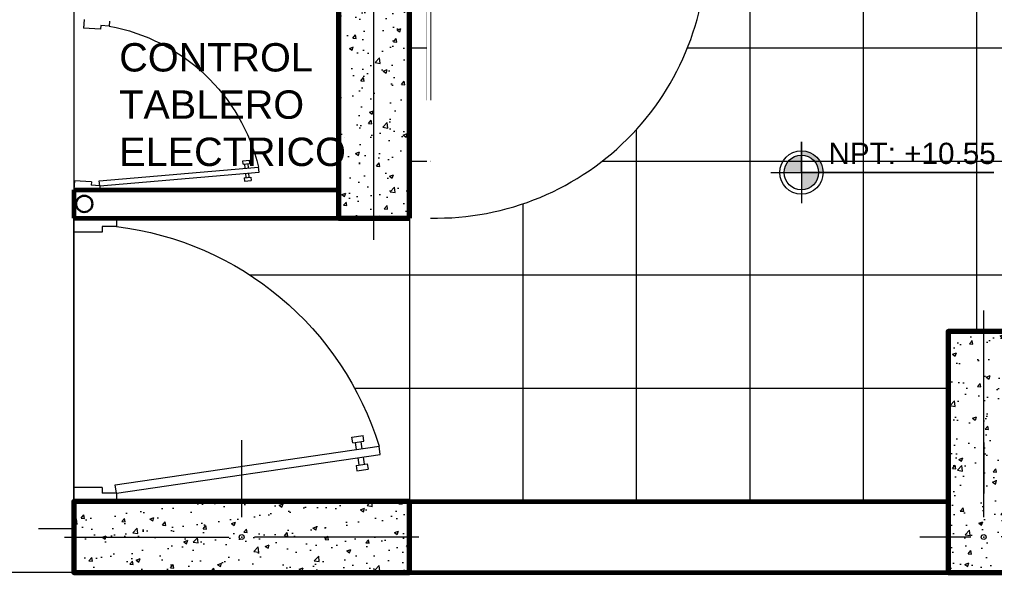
# Model space of a CAD drawing. Header units: metres. Extents: x 27 to 147, y -173 to 8.
# Drawn here: x 120.248 to 123.686, y -44.378 to -42.428 of the extents above; entities that cross this region are included whole.
import ezdxf

# ---------------------------------------------------------------- set-up
doc = ezdxf.new("R2010")
doc.units = ezdxf.units.M
doc.set_wipeout_variables(frame=1)
doc.linetypes.add('RAYITAS2', pattern=[0.1875, 0.125, -0.0625])
for name, color, linetype, lineweight in [('COLUMNAS 50', 32, 'Continuous', 70), ('grafo 0', 7, 'Continuous', 0), ('GRAFO 0 BLANCO', 7, 'Continuous', 0), ('grafo 2', 31, 'Continuous', 20), ('GRAFO 4', 7, 'Continuous', 30), ('I.S.-TUB SAL 2', 140, 'Continuous', 50), ('puertas', 7, 'Continuous', 5), ('Puertas El', 21, 'Continuous', 15), ('Structural - Bearing_Pen_No__20', 1, 'Continuous', 0), ('Tabiques El', 7, 'Continuous', 15), ('Vanos', 140, 'Continuous', 5)]:
    doc.layers.add(name, color=color, linetype=linetype, lineweight=lineweight)
doc.styles.add('ARIAL', font='arial.ttf')
doc.styles.add('JOS', font='arial.ttf', dxfattribs={"height": 1})
pattern_1 = [(49.99999999999999, (52.73815548415334, 67.41899760011967), (0.1434520313587672, -0.01255042654495647), [0.01499999946030217, -0.1649999940633239]), (355, (52.73815548415334, 67.41899760011967), (-0.02775026572414942, 0.1504384213272495), [0.01199999956824174, -0.1319999952506591]), (100.45144446, (52.75010981992324, 67.4179517313573), (0.1157017651824895, 0.1378879932325356), [0.01274803794132739, -0.1402284173546011]), (46.1842, (52.73815548415334, 67.45899759868047), (0.2134482584544768, -0.03310385496754335), [0.02249999919045321, -0.2474999910949854]), (96.63563549, (52.75594283251337, 67.45623893737974), (0.1869323824090454, 0.1948237131451808), [0.01912206771199074, -0.2103427444318982]), (351.1841639899999, (52.73815548415334, 67.45899759868047), (0.1869323822851544, 0.1948237130442687), [0.01799999935236261, -0.1979999930759887]), (21, (52.75815548343374, 67.44899759904027), (0.1193814061283665, -0.08052377523583387), [0.01499999946030217, -0.1649999940633239]), (326.0000000000001, (52.75815548343374, 67.44899759904027), (0.04866306463342626, 0.1450300037912118), [0.01199999956824174, -0.1319999952506591]), (71.45144474, (52.76810393387584, 67.44228728448172), (0.1680444692997783, 0.06450622824034591), [0.01274803754132744, -0.1402284173546016]), (37.49999999999998, (52.73815548415334, 67.41899760011967), (0.002431970975956167, 0.06657876837076775), [0, -0.1303999953082269, 0, -0.1339999951786994, 0, -0.1324999952326692]), (7.499999999999998, (52.73815548415334, 67.41899760011967), (0.05261390559538895, 0.07888233953829678), [0, -0.07639999725113905, 0, -0.1273999954161665, 0, -0.05049999818301731]), (327.5, (52.69355548575805, 67.41899760011967), (0.106764483393111, -0.004510974184571747), [0, -0.04999999820100724, 0, -0.1559999943871426, 0, -0.20699999255217]), (317.5, (52.67355548647768, 67.41899760011967), (0.1166372296718865, 0.02002099574611099), [0, -0.0649999976613094, 0, -0.103599996272487, 0, -0.1469999947109613])]

# ---------------------------------------------------------------- blocks, each defined once
blk = doc.blocks.new('puerta 1.00')
at = {"layer": 'Puertas El'}
for p, q in [((165.7652644685919, -11.93500104530437), (165.7652644685919, -11.88500104530436)), ((165.915264468592, -11.91500104530439), (165.9152644685919, -11.88500104530436)), ((165.9152644685919, -11.91500104530439), (165.8652644685918, -11.91500104530439)), ((165.8652644685918, -11.93500104530437), (165.8652644685918, -11.91500104530439)), ((165.9152644685921, -11.91500104530348), (165.9109364828346, -11.94468721277735)), ((165.915264468592, -11.91500104530428), (166.8454310494378, -12.05061126570655)), ((165.8652644685918, -11.93500104530437), (165.7652644685919, -11.93500104530437)), ((165.9109364828345, -11.94468721277803), (166.8411030636803, -12.08029743318039)), ((166.7599792018147, -12.01288883553832), (166.762864525653, -11.99309805722248)), ((166.762864525653, -11.99309805722248), (166.8024460822848, -11.99886870489911)), ((166.7995607584463, -12.018659483215), (166.8024460822848, -11.99886870489911)), ((166.7599792018146, -12.01288883553832), (166.7995607584463, -12.018659483215)), ((166.7662679361746, -12.03906997035233), (166.7698745909726, -12.01433149745753)), ((166.7896653692884, -12.01721682129585), (166.7860587144906, -12.04195529419064)), ((166.845431049438, -12.05061126570569), (166.8411030636804, -12.08029743317956)), ((166.8454310494382, -12.05061126570487), (166.8411030636807, -12.08029743317874)), ((166.8454310494381, -12.05061126570484), (166.8411030636806, -12.08029743317865)), ((166.7484379064612, -12.09205194880178), (166.7455525826229, -12.11184272711762)), ((166.7484379064614, -12.09205194880178), (166.788019463093, -12.09782259647852)), ((166.7619399504171, -12.06875613782608), (166.7583332956191, -12.09349461072099)), ((166.7817307287331, -12.07164146166451), (166.7781240739351, -12.09637993455931)), ((166.788019463093, -12.09782259647852), (166.7851341392547, -12.11761337479436)), ((166.7455525826231, -12.11184272711773), (166.7851341392547, -12.11761337479436)), ((165.7652644685919, -12.85500104530439), (165.7652644685919, -12.83500104530441)), ((165.7652644685919, -12.88500104530442), (165.7652644685919, -12.83500104530441)), ((165.8652644685918, -12.83500104530441), (165.7652644685919, -12.83500104530441)), ((165.8652644685919, -12.85500104530439), (165.8652644685919, -12.83500104530441)), ((165.9152644685919, -12.85500104530445), (165.8652644685918, -12.85500104530445)), ((165.9152644685919, -12.88500104530442), (165.9152644685919, -12.85500104530439))]:
    blk.add_line(p, q, dxfattribs=at)
at = {"layer": 'Puertas El', "linetype": 'ByBlock'}
blk.add_arc((165.782221606095, -11.75542231743236), 1.107598204246484, 276.8989326144559, 342.9434779215549, dxfattribs=at)
blk = doc.blocks.new('A$C2B14624A')
at = {"layer": 'puertas'}
for p, q in [((1.037497044282446, 0.02839243754737808), (1.037497044282446, 0.6222369928657336)), ((1.049497042524109, 0.0163924355804248), (1.049497042524109, 0.6222369928657336)), ((0.07427460207586023, 0.01338819485399156), (0.06150252439309156, 0.01339243322586015)), ((0.06483860731813706, 0.02616340524698657), (0.06150676276493527, 0.02616451090861815)), ((0.06483860731813706, 0.02616340524698657), (0.06483547460786099, 0.01672317211739838)), ((0.06483547460786099, 0.01672317211739838), (0.07427570773748471, 0.01672003940716138)), ((0.07427460207586023, 0.01338819485399156), (0.07427570773748471, 0.01672003940716138)), ((1.037502524184475, 0.02839243754737808), (1.061502524393092, 0.02839243754737808)), ((1.049502522426138, 0.0163924355804248), (1.061502524393092, 0.0163924355804248)), ((1.049502522426138, 0.0163924355804248), (1.061502524393092, 0.0163924355804248)), ((1.049502522426138, 0.0163924355804248), (1.061502524393092, 0.0163924355804248))]:
    blk.add_line(p, q, dxfattribs=at)
blk.add_arc((1.017287186098173, 0.0835341805586971), 0.9542777135085371, 88.78648947604668, 183.9487053619348, dxfattribs=at)
at = {"layer": 'Tabiques El'}
for p, q in [((0.008502525950262907, 0.04250071584495352), (0.01150252457935608, 0.04250071584495352)), ((0.008502525950262907, 0.04250071584495352), (0.008502525950262907, 0.03400071724566267)), ((2.523625681760677e-06, 0.0310007186165695), (2.523625681760677e-06, 0.03400071724566267)), ((0.008502525950262907, 0.03400071724566267), (2.523625681760677e-06, 0.03400071724566267)), ((2.523625681760677e-06, 0.01900071664961622), (2.523625681760677e-06, 0.01600071802052305)), ((0.008502525950262907, 0.01600071802052305), (2.523625681760677e-06, 0.01600071802052305)), ((0.008502525950262907, 0.007500715695941906), (0.008502525950262907, 0.01600071802052305)), ((0.008502526881585482, 0.007500715695941906), (0.01150252551067865, 0.007500715695941906))]:
    blk.add_line(p, q, dxfattribs=at)
blk.add_lwpolyline([(0.01150252457935608, 7.098099832347771e-07), (0.01150252457935608, 0.05000071055504129), (0.06150252439309156, 0.05000071055504129), (0.06150252439309156, 7.098099832347771e-07)], close=True, dxfattribs=at)
blk.add_wipeout([(1.0494970425240888, 0.028392433822070018), (1.0374970424196777, 0.028392433822070018), (1.0374970424197374, 1.0375514282882214), (1.0494970425241095, 1.0375514282882214)]).dxf.layer = 'puertas'

msp = doc.modelspace()

# ---------------------------------------------------------------- hatches: boundary and pattern name
at = {"layer": 'GRAFO 0 BLANCO', "true_color": 0x939598}
h = msp.add_hatch(color=252, dxfattribs=at)
edge = h.paths.add_edge_path()
edge.add_line((123.0658624359039, -42.96723826825454), (123.004895310939, -42.96723826729218))
edge.add_line((123.004895310939, -42.96723826729215), (123.004895310939, -43.02820539213668))
edge.add_arc((123.0048953114806, -42.96723826729215), 0.06096712484460114, 269.9999994913017, 359.9999990956475)
edge = h.paths.add_edge_path()
edge.add_arc((123.0048953113601, -42.96723826825454), 0.06096712580690195, 90.00000039565423, 180)
edge.add_line((122.9439281859744, -42.96723826825454), (123.0048953109393, -42.96723826729218))
edge.add_line((123.004895310939, -42.96723826729215), (123.004895310939, -42.90627114244763))
edge = h.paths.add_edge_path()
edge.add_line((123.004895310939, -42.89071452022912), (123.004895310939, -42.9062711424476))
edge.add_arc((123.0048953105182, -42.96723826825454), 0.06096712580690195, 0, 89.99999960434582, ccw=False)
edge.add_line((123.0658624359039, -42.96723826825454), (123.0814190590848, -42.96723826729218))
edge.add_arc((123.0048953114806, -42.96723826729215), 0.07652374760438317, 0, 90.00000040528428)
at = {"layer": 'Vanos'}
h = msp.add_hatch(dxfattribs=at)
h.set_pattern_fill('AR-CONC', color=256, scale=0.0199999992804029)
h.set_pattern_definition(pattern_1)
h.paths.add_polyline_path([(121.3727463474801, -43.12774497741621), (121.6227463384459, -43.12774532644115), (121.6227463385243, -41.57878330312719), (121.3727463475587, -41.57878295410247)])
h = msp.add_hatch(dxfattribs=at)
h.set_pattern_fill('AR-CONC', color=256, scale=0.0199999992804029)
h.set_pattern_definition(pattern_1)
h.paths.add_polyline_path([(123.7727462600949, -43.52757411757921), (123.7727462600949, -44.12774578122008), (124.1229184513142, -44.12774575218548), (124.122917404318, -44.37774579610628), (123.5227462690296, -44.37774617416581), (123.5227462690898, -43.52757411727726)])
h = msp.add_hatch(dxfattribs=at)
h.set_pattern_fill('AR-CONC', color=256, scale=0.0199999992804029)
h.set_pattern_definition(pattern_1)
h.paths.add_polyline_path([(120.4395874322474, -44.37774581121185), (121.622746329461, -44.3777461602215), (121.6227463474896, -44.12774599814131), (120.439587450276, -44.12774564913189)])

# ---------------------------------------------------------------- linework, layer by layer
at = {"layer": 'COLUMNAS 50', "color": 1, "linetype": 'Continuous', "lineweight": 5}
for p, q in [((121.4977463430023, -43.20424429671826), (121.4977463430023, -42.39826433822094)), ((121.0313281610074, -44.09094527031434), (121.0313281610074, -43.91094527679065)), ((121.0312087451247, -44.18274558655254), (121.0312087451247, -44.00274559302885)), ((120.4062087714021, -44.25274553390333), (120.9862087216816, -44.25274553390333)), ((121.6562087188472, -44.25274553390333), (121.0762087685679, -44.25274553390333))]:
    msp.add_line(p, q, dxfattribs=at)
at = {"layer": 'COLUMNAS 50', "linetype": 'Continuous'}
for points in [[(121.6227463384459, -43.12774532644116), (121.6227463385243, -41.5787833031272), (121.3727463475587, -41.57878295410248), (121.3727463474801, -43.12774497741622)], [(123.5227462690296, -44.37774576707164), (124.1229179278161, -44.3777457670717), (124.1229179278161, -44.12774578122011), (123.7727462600949, -44.12774578122009), (123.7727462600949, -43.52757411757922), (123.5227462690898, -43.52756142147037)], [(121.622746329461, -44.37774616022152), (121.6227463474904, -44.12774046507368), (120.4395874502768, -44.12774046507368), (120.4395874502768, -44.37774581121187)]]:
    msp.add_lwpolyline(points, close=True, dxfattribs=at)
at = {"layer": 'COLUMNAS 50', "color": 1, "linetype": 'Continuous', "lineweight": 5}
msp.add_circle((121.0312087451247, -44.25274553390333), 0.008713838081221656, dxfattribs=at)
msp.add_point((121.0312087451247, -44.25274553390333), dxfattribs=at)
at = {"layer": 'grafo 0', "color": 7, "lineweight": 5, "true_color": 0xffffff}
msp.add_lwpolyline([(120.4395874502791, -44.37774581120311), (117.1395457604829, -44.37774581120311), (117.1395457604829, -40.32878151524061), (120.4395874502791, -40.32878151524061)], close=True, dxfattribs=at)
at = {"layer": 'grafo 0', "color": 51, "linetype": 'RAYITAS2', "lineweight": 5, "true_color": 0xf7f281}
msp.add_lwpolyline([(120.4395874502768, -44.37774581121187), (117.4895840368269, -44.3777461612529), (117.2633472699379, -44.37720064037358), (117.2383510461529, -40.3282909401353), (120.4395874322474, -40.32883743287672), (120.4395874764941, -40.47883538480679), (117.389537544059, -40.50383482599328), (117.3895411741198, -44.22274860629219), (120.4395595468185, -44.22274860629216), (120.4395874502768, -44.37774581121187)], dxfattribs=at)
at = {"layer": 'GRAFO 0 BLANCO', "color": 252, "true_color": 0x939598}
for p, q in [((123.004895310939, -42.96723826729217), (123.004895310939, -42.85919408109234)), ((123.004895310939, -42.85919408109234), (123.004895310939, -43.07528245541677)), ((122.896851123416, -42.96723826729217), (123.6831623848086, -42.96723826729217)), ((123.6831623848086, -42.96723826729217), (123.004895310939, -42.96723826729217))]:
    msp.add_line(p, q, dxfattribs=at)
for radius in [0.0765237481663518, 0.06096712498908721]:
    msp.add_circle((123.004895310939, -42.96723826729217), radius, dxfattribs=at)
at = {"layer": 'GRAFO 4', "color": 251, "linetype": 'Continuous', "lineweight": 5, "true_color": 0x636466}
for p, q in [((122.8227463043139, -42.12119467049281), (122.8227463043138, -44.12774560485688)), ((123.222746289922, -42.12119466956155), (123.2227462899218, -44.12774560485691)), ((123.6227462755301, -42.14019466198084), (123.62274627553, -43.52756649991444))]:
    msp.add_line(p, q, dxfattribs=at)
at = {"layer": 'GRAFO 4', "linetype": 'Continuous', "lineweight": 60}
msp.add_line((120.4396014664167, -43.02774578836367), (120.4396015411359, -43.12774578476566), dxfattribs=at)
at = {"layer": 'GRAFO 4', "color": 251, "linetype": 'Continuous', "lineweight": 5, "true_color": 0x636466, "flags": 128}
for points in [[(121.6227463476029, -42.52774605570907), (121.6967518164166, -42.52774605571433)], [(122.6031429163101, -42.52774605577856), (127.3897181900644, -42.52774605611781)], [(121.6227463475746, -42.92774604131714), (121.6967518164166, -42.92774604132239)], [(122.3018572861874, -42.92774604136525), (127.3897096176995, -42.92774604172587)], [(121.0587274544207, -43.32774602688524), (127.3896959027653, -43.3277460273339)], [(121.4293067252342, -43.72774601251957), (123.5227462690755, -43.72774601266793)]]:
    msp.add_lwpolyline(points, dxfattribs=at)
at = {"layer": 'GRAFO 4', "linetype": 'Continuous', "lineweight": 60, "flags": 128}
for points in [[(120.4396014664167, -43.02774578836367), (121.3727882674724, -43.027745788351)], [(120.4396014664167, -43.12774578476571), (121.3727882674681, -43.127745087496)], [(121.6227463474896, -44.12774599814133), (123.5227462690472, -44.12774599827599)], [(121.622746329461, -44.37774616022152), (123.5227462510187, -44.37774616035618)]]:
    msp.add_lwpolyline(points, dxfattribs=at)
at = {"layer": 'GRAFO 4', "linetype": 'Continuous', "flags": 128}
msp.add_lwpolyline([(120.4395595464295, -43.12774567468594), (121.6227184436629, -43.12774567468594)], dxfattribs=at)
at = {"layer": 'I.S.-TUB SAL 2', "color": 3, "lineweight": 30}
msp.add_circle((120.4759765830347, -43.07774578656466), 0.02871973507253825, dxfattribs=at)
at = {"layer": 'Structural - Bearing_Pen_No__20', "linetype": 'Continuous'}
for p, q in [((123.6477462645924, -44.1827458267951), (123.6477462645924, -43.45403028180453)), ((123.6478656804751, -43.91936113050691), (123.6478656804751, -44.0993611240306)), ((123.6027462411492, -44.25274577414589), (123.4227462476257, -44.25274577414589))]:
    msp.add_line(p, q, dxfattribs=at)
msp.add_circle((123.6477462645924, -44.25274577414589), 0.008713838081221656, dxfattribs=at)
msp.add_point((123.6477462645924, -44.25274577414589), dxfattribs=at)
at = {"layer": 'Vanos', "color": 145, "lineweight": 5}
msp.add_line((121.6227463474898, -41.890194499766), (121.6227463474896, -44.12774560485679), dxfattribs=at)
at = {"layer": 'Vanos', "color": 145}
msp.add_line((120.4395595464395, -44.12774563870534), (120.4395595464295, -43.12774567468594), dxfattribs=at)

# ---------------------------------------------------------------- block references
at = {"layer": 'Puertas El', "xscale": -0.6000007999501027, "yscale": 0.6000007999501028, "zscale": 0.6000007999501028, "rotation": 176.5842197090147}
msp.add_blockref('puerta 1.00', (20.73212909992093, -44.2191079367104), dxfattribs=at)
at = {"layer": 'Puertas El', "xscale": -1, "rotation": 180}
msp.add_blockref('puerta 1.00', (-45.32569895794224, -56.01274625638909), dxfattribs=at)

# ---------------------------------------------------------------- texts
at = {"layer": 'GRAFO 0 BLANCO', "color": 252, "true_color": 0x939598, "style": 'JOS'}
msp.add_text('NPT: +10.55', height=0.07485987714550602, rotation=8.13122828012797e-09, dxfattribs=at).set_placement((123.1003087372947, -42.93711336448512))
at = {"layer": 'GRAFO 4', "linetype": 'Continuous', "insert": (120.5992642673528, -42.51093186228633), "char_height": 0.0999999964020145, "attachment_point": 1, "style": 'ARIAL'}
msp.add_mtext_dynamic_manual_height_columns('CONTROL\\PTABLERO\\PELECTRICO', width=1.293599281336372, gutter_width=0.6160535913306859, heights=[0], dxfattribs=at)

# ---------------------------------------------------------------- next in the draw order: block references
at = {"layer": 'grafo 2', "color": 251, "true_color": 0x636466, "rotation": 180}
msp.add_blockref('A$C2B14624A', (122.7342488215074, -42.09019395322483), dxfattribs=at)

# ---------------------------------------------------------------- next in the draw order: linework, layer by layer
at = {"layer": 'GRAFO 4', "color": 251, "linetype": 'Continuous', "lineweight": 5, "true_color": 0x636466}
for p, q in [((122.4227463187058, -42.81600059746108), (122.4227463187057, -44.12774560485685)), ((122.0227463330977, -43.07768699599994), (122.0227463330976, -44.12774560485682))]:
    msp.add_line(p, q, dxfattribs=at)

doc.saveas('drawing.dxf')
